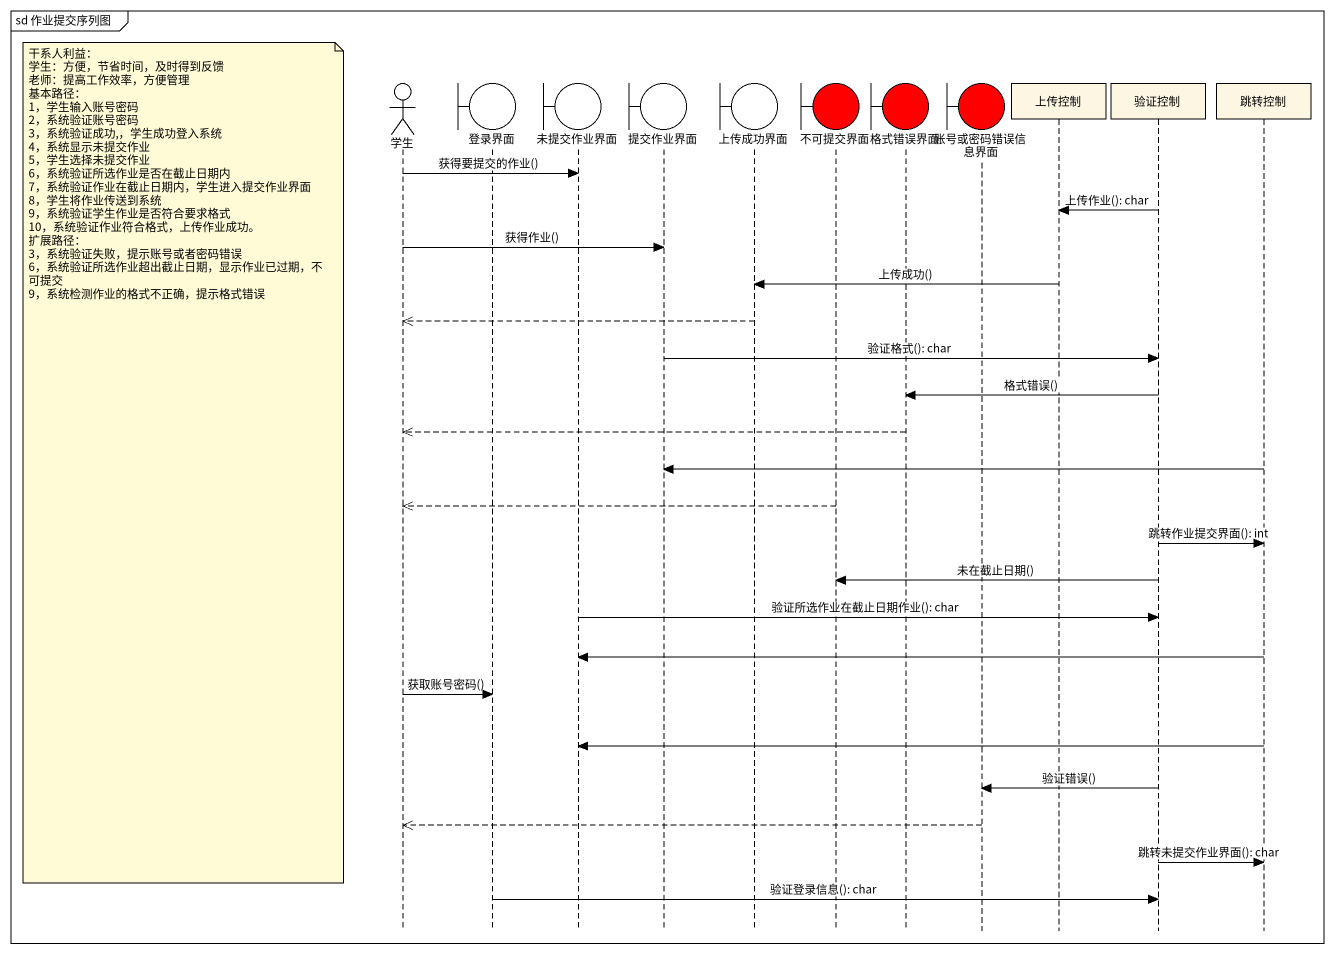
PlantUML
@startuml
mainframe sd 作业提交序列图
hide footbox
actor 学生
boundary 登录界面
boundary 未提交作业界面
boundary 提交作业界面
boundary 上传成功界面
boundary 不可提交界面 #FF0000
boundary 格式错误界面 #FF0000
boundary 账号或密码错误信息界面 #FF0000
participant 上传控制
participant 验证控制
participant 跳转控制

学生 -> 未提交作业界面 : 获得要提交的作业()
验证控制 -> 上传控制 : 上传作业(): char
学生 -> 提交作业界面 : 获得作业()
上传控制 -> 上传成功界面 : 上传成功()
上传成功界面 -->> 学生
提交作业界面 -> 验证控制 : 验证格式(): char
验证控制 -> 格式错误界面 : 格式错误()
格式错误界面 -->> 学生
note left of 学生
  干系人利益：
  学生：方便，节省时间，及时得到反馈
  老师：提高工作效率，方便管理
  基本路径：
  1，学生输入账号密码
  2，系统验证账号密码
  3，系统验证成功,，学生成功登入系统
  4，系统显示未提交作业
  5，学生选择未提交作业
  6，系统验证所选作业是否在截止日期内
  7，系统验证作业在截止日期内，学生进入提交作业界面
  8，学生将作业传送到系统
  9，系统验证学生作业是否符合要求格式
  10，系统验证作业符合格式，上传作业成功。
  扩展路径：
  3，系统验证失败，提示账号或者密码错误
  6，系统验证所选作业超出截止日期，显示作业已过期，不可提交
  9，系统检测作业的格式不正确，提示格式错误
end note
跳转控制 -> 提交作业界面
不可提交界面 -->> 学生
验证控制 -> 跳转控制 : 跳转作业提交界面(): int
验证控制 -> 不可提交界面 : 未在截止日期()
未提交作业界面 -> 验证控制 : 验证所选作业在截止日期作业(): char
跳转控制 -> 未提交作业界面
学生 -> 登录界面 : 获取账号密码()
跳转控制 -> 未提交作业界面
验证控制 -> 账号或密码错误信息界面 : 验证错误()
账号或密码错误信息界面 -->> 学生
验证控制 -> 跳转控制 : 跳转未提交作业界面(): char
登录界面 -> 验证控制 : 验证登录信息(): char
@enduml
